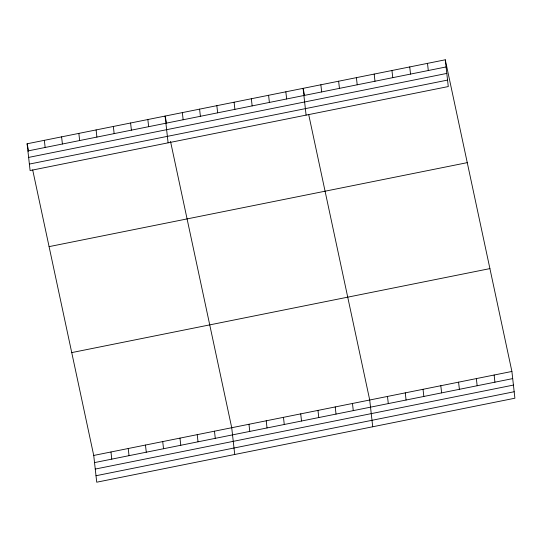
<?xml version="1.0" encoding="UTF-8"?>
<svg xmlns="http://www.w3.org/2000/svg" width="542" height="542" viewBox="0 0 542 542"><rect width="100%" height="100%" fill="white"/><g stroke="black" fill="none" stroke-linecap="round" stroke-linejoin="round"><path stroke-width="0.81" d="M445.273 59.796L448.275 86.557L30.101 170.547L27.1 143.786L445.273 59.796L511.899 371.453L514.9 398.214L96.727 482.204L93.725 455.443L32.683 169.903M27.899 150.94L446.073 66.951M28.631 157.41L446.798 73.421M29.376 164.077L447.55 80.087M49.085 246.63L467.258 162.647M71.74 352.598L489.914 268.608M93.725 455.443L511.899 371.453M94.532 462.597L512.698 378.607M95.256 469.067L513.43 385.077M96.002 475.734L514.175 391.744M304.665 95.697L303.093 88.353L306.094 115.114M308.676 114.47L369.719 400.01L372.72 426.771M166.665 123.413L165.1 116.069L168.101 142.831M170.506 141.374L231.725 427.726L234.727 454.487M27.1 143.786L28.672 151.13M494.128 375.023L494.927 382.178M476.357 378.594L477.156 385.748M427.502 63.367L428.302 70.521M458.579 382.164L459.386 389.319M409.725 66.937L410.531 74.091M440.809 385.735L441.615 392.889M391.954 70.507L392.76 77.662M423.038 389.305L423.837 396.459M374.183 74.078L374.983 81.232M405.267 392.869L406.066 400.023M356.412 77.648L357.212 84.796M387.489 396.439L388.296 403.594M338.635 81.212L339.441 88.366M320.864 84.782L321.67 91.937M352.469 403.478L353.276 410.626M335.22 406.94L336.026 414.095M285.844 91.815L286.643 98.969M317.971 410.402L318.771 417.557M268.595 95.284L269.394 102.438M300.722 413.871L301.521 421.026M251.346 98.746L252.145 105.9M283.473 417.333L284.272 424.488M234.097 102.214L234.896 109.362M266.224 420.795L267.023 427.95M216.847 105.676L217.647 112.831M248.974 424.264L249.774 431.418M199.598 109.138L200.398 116.293M182.349 112.607L183.149 119.762M214.476 431.188L215.276 438.342M197.227 434.657L198.026 441.811M147.844 119.531L148.65 126.686M179.978 438.119L180.777 445.273M130.595 123L131.401 130.155M162.722 441.581L163.528 448.735M113.346 126.462L114.152 133.617M145.473 445.05L146.279 452.204M96.097 129.924L96.903 137.079M128.224 448.512L129.03 455.666M78.847 133.393L79.654 140.547M110.975 451.981L111.781 459.128M61.598 136.855L62.405 144.009M44.349 140.324L45.155 147.471"/></g></svg>
